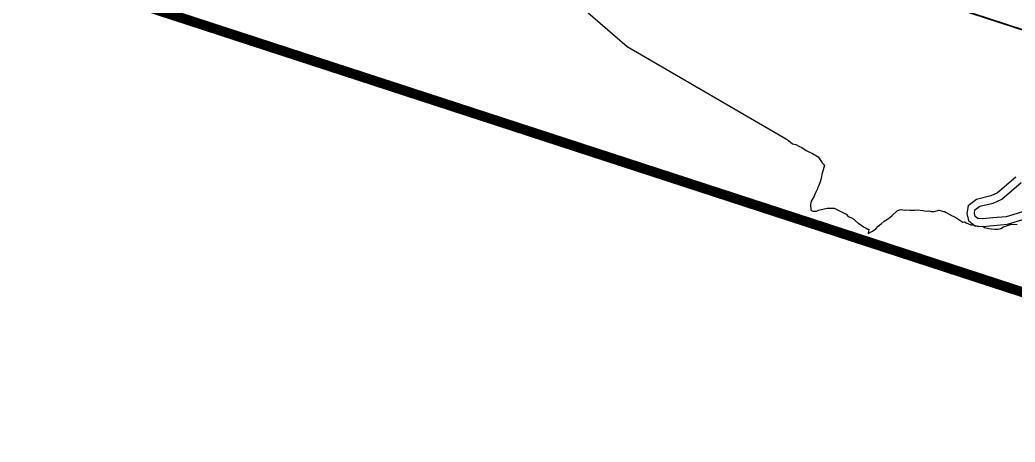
# Model space of a CAD drawing. Header units: millimetres. Extents: x 217071 to 255721, y 463380 to 469875.
# Drawn here: x 238906 to 240898, y 465833 to 466679 of the extents above; entities that cross this region are included whole.
import ezdxf

# ---------------------------------------------------------------- set-up
doc = ezdxf.new("R2010")
doc.units = ezdxf.units.MM
doc.linetypes.add('ACAD_ISO02W100', pattern=[15, 12, -3])
for name, color, linetype, lineweight in [('International_Boundary', 1, 'Continuous', 35), ('LAP BOUNDARY', 160, 'Continuous', 30), ('PROPOSED ROAD', 250, 'Continuous', 30)]:
    doc.layers.add(name, color=color, linetype=linetype, lineweight=lineweight)
doc.layers.add('P_Biological Co', color=62, linetype='Continuous', lineweight=0, true_color=0xa0d600)

msp = doc.modelspace()

# ---------------------------------------------------------------- linework, layer by layer
at = {"layer": 'International_Boundary', "linetype": 'ACAD_ISO02W100', "const_width": 20}
msp.add_lwpolyline([(255711.3, 469865.5), (255583.6, 469667.6), (254198.6, 467522), (254013.4, 467235.1), (252549.3, 464964.3), (248749.8, 463390.7), (247715.9, 463540.7), (244674.8, 464050), (243223.8, 465158.1), (242718.9, 465543.7), (241406, 465972.3), (240156.8, 466380), (238749.9, 466839.2), (237257, 466874.7), (234311.1, 466984.8)], dxfattribs=at)
at = {"layer": 'International_Boundary'}
msp.add_lwpolyline([(240311.9, 466855.3), (238835.2, 467337.4), (237536.5, 467368.2), (237536.5, 466868), (238749.9, 466839.2), (240156.8, 466380), (241406, 465972.3), (242718.9, 465543.7), (243223.8, 465158.1), (243328, 465078.5), (243328, 465707.7), (242954.8, 465992.7), (241561.2, 466447.6)], close=True, dxfattribs=at)
msp.add_lwpolyline([(240311.9, 466855.3), (238835.2, 467337.4), (237536.5, 467368.2), (237536.5, 466868), (238749.9, 466839.2), (240156.8, 466380), (241406, 465972.3), (242718.9, 465543.7), (243223.8, 465158.1), (243328, 465078.5), (243328, 465707.7), (242954.8, 465992.7), (241561.2, 466447.6)], close=True, dxfattribs=at)
at = {"layer": 'LAP BOUNDARY'}
msp.add_lwpolyline([(240038.5, 466697.6), (240121.9, 466625.2), (240434.2, 466443.6), (240440.5, 466439.6), (240444.6, 466437.3), (240452.9, 466430.6), (240459.2, 466429), (240465.1, 466425.9), (240471.6, 466423.1), (240480.1, 466417), (240492.6, 466411.1), (240503.9, 466404.3), (240506.4, 466400.1), (240512.3, 466392), (240516.9, 466387.6), (240511.5, 466369), (240510.1, 466361), (240507.1, 466352.2), (240504.4, 466345.9), (240502.9, 466341.3), (240502.8, 466340.2), (240498.2, 466331), (240495.6, 466324.5), (240490.3, 466315.5), (240488.9, 466308.6), (240489, 466297.2), (240493.4, 466295.3), (240500.6, 466295.8), (240505, 466297.2), (240522.2, 466301.7), (240535.9, 466301.2), (240560.1, 466289.6), (240564, 466284.9), (240572.5, 466281.5), (240584.3, 466271.6), (240589.7, 466268.4), (240595, 466264.2), (240599.8, 466261.2), (240603.3, 466259.5), (240605.6, 466259.2), (240604.4, 466250.7), (240613.1, 466255.1), (240619.5, 466260.4), (240624.1, 466265.3), (240630.4, 466270), (240635.8, 466275.6), (240644.9, 466280.9), (240651.4, 466286.4), (240663.1, 466297), (240670.3, 466298.5), (240676.7, 466297.4), (240680.9, 466298.1), (240686.8, 466297.7), (240697.6, 466297.6), (240701.9, 466298.3), (240713.7, 466296.9), (240720, 466295.8), (240725.7, 466295.9), (240730.2, 466294.9), (240736.5, 466295), (240746, 466297.6), (240754.7, 466295), (240757.2, 466294.5), (240760.2, 466292.7), (240765, 466290.4), (240771.2, 466287.1), (240775.7, 466284.8), (240779.3, 466282.6), (240785.9, 466278.5), (240789.8, 466275.9), (240793.9, 466273.3), (240797.1, 466273.8), (240800, 466272.1), (240809.7, 466268.2), (240812.9, 466267.9), (240825.2, 466264.9), (240833.7, 466265.2), (240836.9, 466262.8), (240845.5, 466260.5), (240850.8, 466260.2), (240857.4, 466259.6), (240864.2, 466259.7), (240869.7, 466261), (240874.8, 466263.8), (240891, 466269.4), (240902.3, 466269.1)], dxfattribs=at)
at = {"layer": 'P_Biological Co'}
for points in [[(241047.5, 466615.3), (239728.7, 467046.8)], [(241047.5, 466615.3), (239728.7, 467046.8)], [(241047.5, 466615.3), (239728.7, 467046.8)], [(240038.5, 466697.6), (240121.9, 466625.2), (240434.2, 466443.6), (240440.5, 466439.6), (240444.6, 466437.3), (240452.9, 466430.6), (240459.2, 466429), (240465.1, 466425.9), (240471.6, 466423.1), (240480.1, 466417), (240492.6, 466411.1), (240503.9, 466404.3), (240506.4, 466400.1), (240512.3, 466392), (240516.9, 466387.6), (240511.5, 466369), (240510.1, 466361), (240507.1, 466352.2), (240504.4, 466345.9), (240502.9, 466341.3), (240502.8, 466340.2), (240498.2, 466331), (240495.6, 466324.5), (240490.3, 466315.5), (240488.9, 466308.6), (240489, 466297.2), (240493.4, 466295.3), (240500.6, 466295.8), (240505, 466297.2), (240522.2, 466301.7), (240535.9, 466301.2), (240560.1, 466289.6), (240564, 466284.9), (240572.5, 466281.5), (240584.3, 466271.6), (240589.7, 466268.4), (240595, 466264.2), (240599.8, 466261.2), (240603.3, 466259.5), (240605.6, 466259.2), (240604.4, 466250.7), (240613.1, 466255.1), (240619.5, 466260.4), (240624.1, 466265.3), (240630.4, 466270), (240635.8, 466275.6), (240644.9, 466280.9), (240651.4, 466286.4), (240663.1, 466297), (240670.3, 466298.5), (240676.7, 466297.4), (240680.9, 466298.1), (240686.8, 466297.7), (240697.6, 466297.6), (240701.9, 466298.3), (240713.7, 466296.9), (240720, 466295.8), (240725.7, 466295.9), (240730.2, 466294.9), (240736.5, 466295), (240746, 466297.6), (240754.7, 466295), (240757.2, 466294.5), (240760.2, 466292.7), (240765, 466290.4), (240771.2, 466287.1), (240775.7, 466284.8), (240779.3, 466282.6), (240785.9, 466278.5), (240789.8, 466275.9), (240793.9, 466273.3), (240797.1, 466273.8), (240800, 466272.1), (240809.7, 466268.2), (240812.9, 466267.9), (240816.6, 466267), (240805.1, 466276.5), (240801.4, 466290.8), (240804, 466306.2), (240820.8, 466319.1), (240849.5, 466326), (240863.2, 466332.3), (240899.6, 466363.9)], [(240038.5, 466697.6), (240121.9, 466625.2), (240434.2, 466443.6), (240440.5, 466439.6), (240444.6, 466437.3), (240452.9, 466430.6), (240459.2, 466429), (240465.1, 466425.9), (240471.6, 466423.1), (240480.1, 466417), (240492.6, 466411.1), (240503.9, 466404.3), (240506.4, 466400.1), (240512.3, 466392), (240516.9, 466387.6), (240511.5, 466369), (240510.1, 466361), (240507.1, 466352.2), (240504.4, 466345.9), (240502.9, 466341.3), (240502.8, 466340.2), (240498.2, 466331), (240495.6, 466324.5), (240490.3, 466315.5), (240488.9, 466308.6), (240489, 466297.2), (240493.4, 466295.3), (240500.6, 466295.8), (240505, 466297.2), (240522.2, 466301.7), (240535.9, 466301.2), (240560.1, 466289.6), (240564, 466284.9), (240572.5, 466281.5), (240584.3, 466271.6), (240589.7, 466268.4), (240595, 466264.2), (240599.8, 466261.2), (240603.3, 466259.5), (240605.6, 466259.2), (240604.4, 466250.7), (240613.1, 466255.1), (240619.5, 466260.4), (240624.1, 466265.3), (240630.4, 466270), (240635.8, 466275.6), (240644.9, 466280.9), (240651.4, 466286.4), (240663.1, 466297), (240670.3, 466298.5), (240676.7, 466297.4), (240680.9, 466298.1), (240686.8, 466297.7), (240697.6, 466297.6), (240701.9, 466298.3), (240713.7, 466296.9), (240720, 466295.8), (240725.7, 466295.9), (240730.2, 466294.9), (240736.5, 466295), (240746, 466297.6), (240754.7, 466295), (240757.2, 466294.5), (240760.2, 466292.7), (240765, 466290.4), (240771.2, 466287.1), (240775.7, 466284.8), (240779.3, 466282.6), (240785.9, 466278.5), (240789.8, 466275.9), (240793.9, 466273.3), (240797.1, 466273.8), (240800, 466272.1), (240809.7, 466268.2), (240812.9, 466267.9), (240816.6, 466267), (240805.1, 466276.5), (240801.4, 466290.8), (240804, 466306.2), (240820.8, 466319.1), (240849.5, 466326), (240863.2, 466332.3), (240899.6, 466363.9)], [(240038.5, 466697.6), (240121.9, 466625.2), (240434.2, 466443.6), (240440.5, 466439.6), (240444.6, 466437.3), (240452.9, 466430.6), (240459.2, 466429), (240465.1, 466425.9), (240471.6, 466423.1), (240480.1, 466417), (240492.6, 466411.1), (240503.9, 466404.3), (240506.4, 466400.1), (240512.3, 466392), (240516.9, 466387.6), (240511.5, 466369), (240510.1, 466361), (240507.1, 466352.2), (240504.4, 466345.9), (240502.9, 466341.3), (240502.8, 466340.2), (240498.2, 466331), (240495.6, 466324.5), (240490.3, 466315.5), (240488.9, 466308.6), (240489, 466297.2), (240493.4, 466295.3), (240500.6, 466295.8), (240505, 466297.2), (240522.2, 466301.7), (240535.9, 466301.2), (240560.1, 466289.6), (240564, 466284.9), (240572.5, 466281.5), (240584.3, 466271.6), (240589.7, 466268.4), (240595, 466264.2), (240599.8, 466261.2), (240603.3, 466259.5), (240605.6, 466259.2), (240604.4, 466250.7), (240613.1, 466255.1), (240619.5, 466260.4), (240624.1, 466265.3), (240630.4, 466270), (240635.8, 466275.6), (240644.9, 466280.9), (240651.4, 466286.4), (240663.1, 466297), (240670.3, 466298.5), (240676.7, 466297.4), (240680.9, 466298.1), (240686.8, 466297.7), (240697.6, 466297.6), (240701.9, 466298.3), (240713.7, 466296.9), (240720, 466295.8), (240725.7, 466295.9), (240730.2, 466294.9), (240736.5, 466295), (240746, 466297.6), (240754.7, 466295), (240757.2, 466294.5), (240760.2, 466292.7), (240765, 466290.4), (240771.2, 466287.1), (240775.7, 466284.8), (240779.3, 466282.6), (240785.9, 466278.5), (240789.8, 466275.9), (240793.9, 466273.3), (240797.1, 466273.8), (240800, 466272.1), (240809.7, 466268.2), (240812.9, 466267.9), (240816.6, 466267), (240805.1, 466276.5), (240801.4, 466290.8), (240804, 466306.2), (240820.8, 466319.1), (240849.5, 466326), (240863.2, 466332.3), (240899.6, 466363.9)], [(240910.1, 466353.1), (240871.4, 466319.6), (240854.4, 466311.8), (240827.4, 466305.2), (240817.8, 466297.9), (240816.7, 466291.4), (240818.4, 466284.9), (240823.5, 466280.7), (240833.4, 466280.1), (240853.7, 466282), (240880.2, 466284.1), (240915.8, 466294.9)], [(240910.1, 466353.1), (240871.4, 466319.6), (240854.4, 466311.8), (240827.4, 466305.2), (240817.8, 466297.9), (240816.7, 466291.4), (240818.4, 466284.9), (240823.5, 466280.7), (240833.4, 466280.1), (240853.7, 466282), (240880.2, 466284.1), (240915.8, 466294.9)], [(240910.1, 466353.1), (240871.4, 466319.6), (240854.4, 466311.8), (240827.4, 466305.2), (240817.8, 466297.9), (240816.7, 466291.4), (240818.4, 466284.9), (240823.5, 466280.7), (240833.4, 466280.1), (240853.7, 466282), (240880.2, 466284.1), (240915.8, 466294.9)]]:
    msp.add_lwpolyline(points, dxfattribs=at)
at = {"layer": 'PROPOSED ROAD'}
for points in [[(241047.5, 466615.3), (238961.1, 467298)], [(240899.6, 466363.9), (240863.2, 466332.3), (240849.5, 466326), (240820.8, 466319.1), (240804, 466306.2), (240801.4, 466290.8), (240805.1, 466276.5), (240817.7, 466266.1), (240833.5, 466265), (240855, 466267), (240883, 466269.3), (240918.4, 466280)], [(240915.8, 466294.9), (240880.2, 466284.1), (240853.7, 466282), (240833.4, 466280.1), (240823.5, 466280.7), (240818.4, 466284.9), (240816.7, 466291.4), (240817.8, 466297.9), (240827.4, 466305.2), (240854.4, 466311.8), (240871.4, 466319.6), (240910.1, 466353.1)]]:
    msp.add_lwpolyline(points, dxfattribs=at)

doc.saveas('drawing.dxf')
